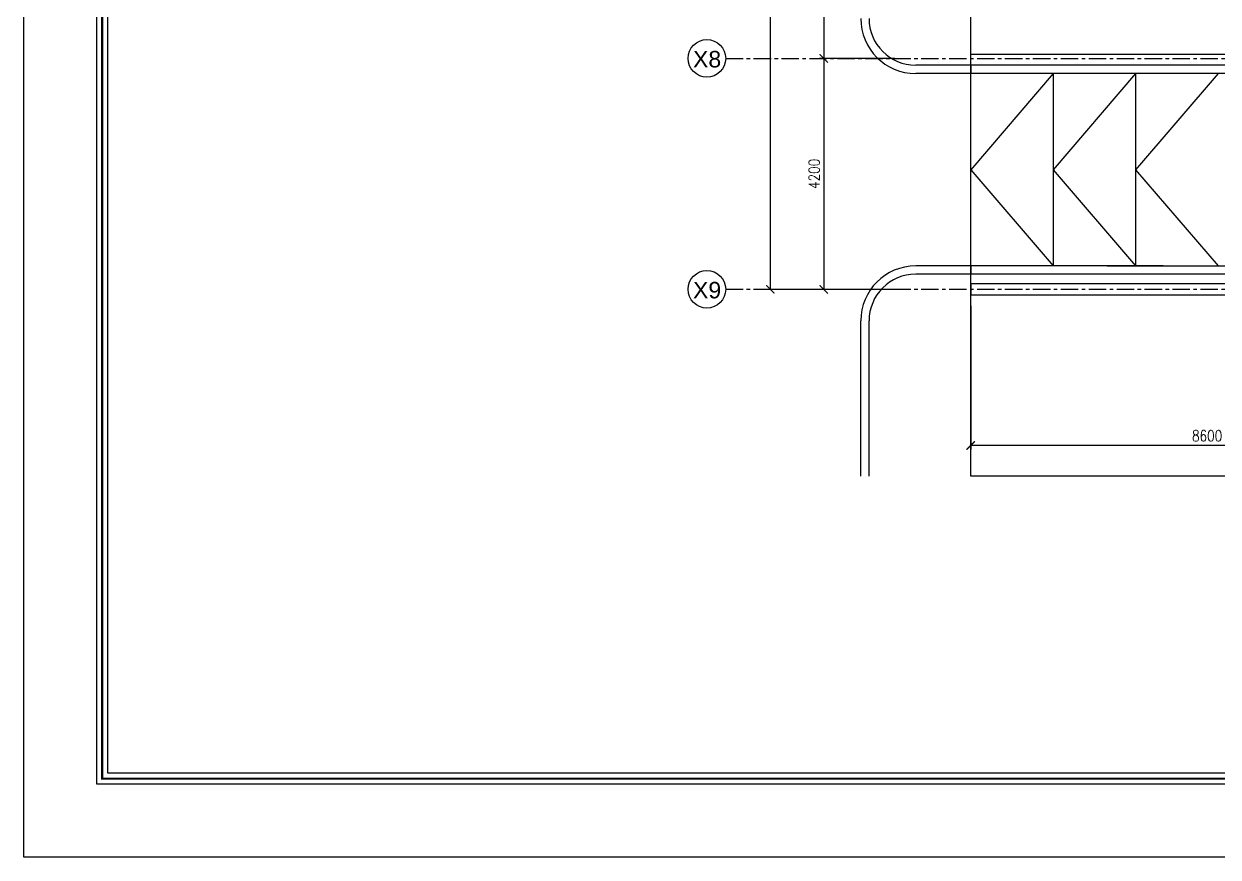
# Model space of a CAD drawing. Header units: millimetres. Extents: x -1288794 to 2153086, y -2701644 to -1428868.
# Drawn here: x 694325 to 716046, y -1519494 to -1504342 of the extents above; entities that cross this region are included whole.
import ezdxf
from ezdxf.enums import TextEntityAlignment as Align

# ---------------------------------------------------------------- set-up
doc = ezdxf.new("R2010")
doc.units = ezdxf.units.MM
doc.header["$LTSCALE"] = 100
doc.header["$PDMODE"] = 34
doc.linetypes.add('CENTER', pattern=[50.8, 31.75, -6.35, 6.35, -6.35])
for name, color, linetype in [('A-ANNO-DIMS', 1, 'Continuous'), ('A-ANNO-SYMB', 33, 'Continuous'), ('A-ANNO-TEXT', 8, 'Continuous'), ('A-AREA', 8, 'CENTER'), ('A-GRID', 253, 'CENTER'), ('HATCH', 251, 'Continuous'), ('L-WALK', 8, 'Continuous'), ('LOGO LINE', 7, 'Continuous'), ('LOGO1LINE', 7, 'Continuous')]:
    doc.layers.add(name, color=color, linetype=linetype)
doc.styles.add('ROMANS', font='romans.shx', dxfattribs={"width": 0.8})
doc.styles.add('SANSSERIF', font='sas_____.pfb')
doc.dimstyles.new('100 of DIM2', dxfattribs={"dimscale": 0, "dimtxt": 200, "dimasz": 150, "dimexe": 75, "dimexo": 200, "dimgap": 75, "dimtad": 1, "dimdec": 0, "dimrnd": 5, "dimzin": 0, "dimdsep": 46, "dimtxsty": 'ROMANS', "dimblk": 'ARCHTICK', "dimcen": 100, "dimclrd": 94, "dimclre": 94, "dimclrt": 2, "dimadec": 0, "dimazin": 0, "dimtfac": 1, "dimtdec": 0, "dimtofl": 0, "dimtmove": 2, "dimatfit": 3, "dimldrblk": 'OPEN90', "dimfxl": 75, "dimtolj": 1, "dimtzin": 0, "dimarcsym": 0})

# ---------------------------------------------------------------- blocks, each defined once
blk = doc.blocks.new('_ArchTick')
at = {"color": 0, "linetype": 'ByBlock', "const_width": 0.15}
blk.add_lwpolyline([(-0.5, -0.5), (0.5, 0.5)], dxfattribs=at)
blk = doc.blocks.new('*D147')
at = {"layer": 'A-ANNO-DIMS', "color": 94, "lineweight": -2, "ltscale": 3, "transparency": 16777216}
for p, q in [((710056, -1473969), (707826, -1473969)), ((707901, -1473969), (707901, -1509169)), ((710056, -1509169), (707826, -1509169))]:
    blk.add_line(p, q, dxfattribs=at)
at = {"layer": 'Defpoints', "color": 0, "ltscale": 3, "transparency": 16777216}
for p in [(710256, -1473969), (707901, -1509169), (710256, -1509169)]:
    blk.add_point(p, dxfattribs=at)
at = {"layer": 'A-ANNO-DIMS', "color": 94, "lineweight": -2, "ltscale": 3, "transparency": 16777216, "xscale": 150, "yscale": 150, "zscale": 150}
for p, rotation in [((707901, -1473969), 90), ((707901, -1509169), 270)]:
    blk.add_blockref('_ArchTick', p, dxfattribs=dict(at, rotation=rotation))
at = {"layer": 'A-ANNO-DIMS', "color": 2, "ltscale": 3, "transparency": 16777216, "insert": (707726, -1491569), "char_height": 200, "attachment_point": 5, "rotation": 90, "style": 'ROMANS'}
blk.add_mtext('\\A1;35200', dxfattribs=at)
blk = doc.blocks.new('_Open90')
at = {"color": 0, "linetype": 'ByBlock', "lineweight": -2}
for p, q in [((0, 0), (-1, 0)), ((-0.5, 0.5), (0, 0)), ((0, 0), (-0.5, -0.5))]:
    blk.add_line(p, q, dxfattribs=at)
blk = doc.blocks.new('*D154')
at = {"layer": 'A-ANNO-DIMS', "color": 94, "lineweight": -2, "ltscale": 3, "transparency": 16777216}
for p, q in [((710165, -1501359), (708799, -1501359)), ((708874, -1501359), (708874, -1504969)), ((710165, -1504969), (708799, -1504969))]:
    blk.add_line(p, q, dxfattribs=at)
at = {"layer": 'Defpoints', "color": 0, "ltscale": 3, "transparency": 16777216}
for p in [(710365, -1501359), (708874, -1504969), (710365, -1504969)]:
    blk.add_point(p, dxfattribs=at)
at = {"layer": 'A-ANNO-DIMS', "color": 94, "lineweight": -2, "ltscale": 3, "transparency": 16777216, "xscale": 150, "yscale": 150, "zscale": 150}
for p, rotation in [((708874, -1501359), 90), ((708874, -1504969), 270)]:
    blk.add_blockref('_ArchTick', p, dxfattribs=dict(at, rotation=rotation))
at = {"layer": 'A-ANNO-DIMS', "color": 2, "ltscale": 3, "transparency": 16777216, "insert": (708699, -1503164), "char_height": 200, "attachment_point": 5, "rotation": 90, "style": 'ROMANS'}
blk.add_mtext('\\A1;3610', dxfattribs=at)
blk = doc.blocks.new('*D155')
at = {"layer": 'A-ANNO-DIMS', "color": 94, "lineweight": -2, "ltscale": 3, "transparency": 16777216}
for p, q in [((710165, -1504969), (708799, -1504969)), ((708874, -1504969), (708874, -1509169)), ((710165, -1509169), (708799, -1509169))]:
    blk.add_line(p, q, dxfattribs=at)
at = {"layer": 'Defpoints', "color": 0, "ltscale": 3, "transparency": 16777216}
for p in [(710365, -1504969), (708874, -1509169), (710365, -1509169)]:
    blk.add_point(p, dxfattribs=at)
at = {"layer": 'A-ANNO-DIMS', "color": 94, "lineweight": -2, "ltscale": 3, "transparency": 16777216, "xscale": 150, "yscale": 150, "zscale": 150}
for p, rotation in [((708874, -1504969), 90), ((708874, -1509169), 270)]:
    blk.add_blockref('_ArchTick', p, dxfattribs=dict(at, rotation=rotation))
at = {"layer": 'A-ANNO-DIMS', "color": 2, "ltscale": 3, "transparency": 16777216, "insert": (708699, -1507069), "char_height": 200, "attachment_point": 5, "rotation": 90, "style": 'ROMANS'}
blk.add_mtext('\\A1;4200', dxfattribs=at)
blk = doc.blocks.new('*D167')
at = {"layer": 'A-ANNO-DIMS', "color": 94, "linetype": 'Continuous', "lineweight": -2, "ltscale": 3, "transparency": 16777216}
for p, q in [((711546, -1509469), (711546, -1512083)), ((720146, -1509469), (720146, -1512083)), ((720146, -1512008), (711546, -1512008))]:
    blk.add_line(p, q, dxfattribs=at)
at = {"layer": 'Defpoints', "color": 0, "linetype": 'Continuous', "ltscale": 3, "transparency": 16777216}
for p in [(711546, -1509269), (720146, -1509269), (711546, -1512008)]:
    blk.add_point(p, dxfattribs=at)
at = {"layer": 'A-ANNO-DIMS', "color": 94, "linetype": 'Continuous', "lineweight": -2, "ltscale": 3, "transparency": 16777216, "xscale": 150, "yscale": 150, "zscale": 150, "rotation": 180}
blk.add_blockref('_ArchTick', (711546, -1512008), dxfattribs=at)
at = {"layer": 'A-ANNO-DIMS', "color": 94, "linetype": 'Continuous', "lineweight": -2, "ltscale": 3, "transparency": 16777216, "xscale": 150, "yscale": 150, "zscale": 150}
blk.add_blockref('_ArchTick', (720146, -1512008), dxfattribs=at)
at = {"layer": 'A-ANNO-DIMS', "color": 2, "linetype": 'Continuous', "ltscale": 3, "transparency": 16777216, "insert": (715846, -1511833), "char_height": 200, "attachment_point": 5, "style": 'ROMANS'}
blk.add_mtext('\\A1;8600', dxfattribs=at)

msp = doc.modelspace()

# ---------------------------------------------------------------- linework, layer by layer
at = {"layer": 'A-ANNO-SYMB', "ltscale": 3}
for centre in [(706747.1, -1504968.6), (706747.1, -1509168.6)]:
    msp.add_circle(centre, 342.2, dxfattribs=at)
at = {"layer": 'A-AREA', "ltscale": 15}
for p, q in [((711546.4, -1512568.6), (711546.4, -1472568.6)), ((746646.4, -1512568.6), (711546.4, -1512568.6))]:
    msp.add_line(p, q, dxfattribs=at)
at = {"layer": 'A-AREA', "linetype": 'Continuous', "ltscale": 3}
for p, q in [((711546.4, -1505093.6), (711546.4, -1504893.6)), ((711546.4, -1504893.6), (718846.4, -1504893.6)), ((718846.4, -1505093.6), (711546.4, -1505093.6)), ((717546.4, -1509068.6), (711546.4, -1509068.6)), ((711546.4, -1509068.6), (711546.4, -1509268.6)), ((711546.4, -1509268.6), (720146.4, -1509268.6))]:
    msp.add_line(p, q, dxfattribs=at)
at = {"layer": 'A-GRID', "ltscale": 0.1}
for p, q in [((707089.2, -1504968.6), (750628.8, -1504968.6)), ((707089.2, -1509168.6), (750628.8, -1509168.6))]:
    msp.add_line(p, q, dxfattribs=at)
at = {"layer": 'HATCH', "ltscale": 3}
for p, q in [((713046.4, -1505243.6), (713046.4, -1508743.6)), ((714546.4, -1505243.6), (714546.4, -1508743.6))]:
    msp.add_line(p, q, dxfattribs=at)
for points in [[(713046.4, -1505243.6), (711546.4, -1506993.6), (713046.4, -1508743.6)], [(714546.4, -1505243.6), (713046.4, -1506993.6), (714546.4, -1508743.6)], [(716046.4, -1505243.6), (714546.4, -1506993.6), (716046.4, -1508743.6)]]:
    msp.add_lwpolyline(points, dxfattribs=at)
at = {"layer": 'L-WALK', "ltscale": 3}
for p, q in [((718846.4, -1505093.6), (710546.4, -1505093.6)), ((711546.4, -1505093.6), (711546.4, -1505243.6)), ((720146.4, -1505243.6), (710546.4, -1505243.6)), ((715046.4, -1508743.6), (710546.4, -1508743.6)), ((711546.4, -1508743.6), (711546.4, -1508893.6)), ((714026.7, -1508743.6), (720146.4, -1508743.6)), ((720146.4, -1508893.6), (710546.4, -1508893.6))]:
    msp.add_line(p, q, dxfattribs=at)
at = {"layer": 'L-WALK', "ltscale": 15}
for p, q in [((709546.4, -1512568.6), (709546.4, -1509743.6)), ((709696.4, -1512568.6), (709696.4, -1509743.6)), ((709546.4, -1512568.6), (709546.4, -1512544.7)), ((709696.4, -1512568.6), (709696.4, -1512544.7))]:
    msp.add_line(p, q, dxfattribs=at)
for centre, radius, start, end in [((710546.4, -1504243.6), 1000, 180, 270), ((710546.4, -1504243.6), 850, 180, 270), ((710546.4, -1509743.6), 1000, 90, 180), ((710546.4, -1509743.6), 850, 90, 180)]:
    msp.add_arc(centre, radius, start, end, dxfattribs=at)
at = {"layer": 'LOGO LINE'}
msp.add_lwpolyline([(773082.6, -1519493.9), (694324.6, -1519493.9), (694324.6, -1463806.4), (773082.6, -1463806.4)], close=True, dxfattribs=at)
at = {"layer": 'LOGO1LINE'}
for points in [[(771756.7, -1518168), (695650.5, -1518168), (695650.5, -1465132.3), (771756.7, -1465132.3)], [(761448, -1517969.1), (695849.3, -1517969.1), (695849.3, -1465331.1), (761448, -1465331.1)]]:
    msp.add_lwpolyline(points, close=True, dxfattribs=at)
at = {"layer": 'LOGO1LINE', "const_width": 39.8}
msp.add_lwpolyline([(771657.3, -1518068.5), (695749.9, -1518068.5), (695749.9, -1465231.7), (771657.3, -1465231.7)], close=True, dxfattribs=at)

# ---------------------------------------------------------------- texts
at = {"layer": 'A-ANNO-TEXT', "style": 'SANSSERIF'}
for s, p in [('X8', (706751.7, -1505133.2)), ('X9', (706751.7, -1509333.2))]:
    msp.add_text(s, height=300, dxfattribs=at).set_placement(p, align=Align.CENTER)

# ---------------------------------------------------------------- dimensions: what is measured, and where the dimension line sits
at = {"layer": 'A-ANNO-DIMS', "ltscale": 3}
for base, p1, p2, picture, middle in [((707901.2, -1509168.6), (710256.4, -1473968.6), (710256.4, -1509168.6), '*D147', (707726.2, -1491568.6)), ((708873.7, -1504968.6), (710365.3, -1501358.6), (710365.3, -1504968.6), '*D154', (708698.7, -1503163.6)), ((708873.7, -1509168.6), (710365.3, -1504968.6), (710365.3, -1509168.6), '*D155', (708698.7, -1507068.6))]:
    dim = msp.add_linear_dim(base=base, p1=p1, p2=p2, angle=90, dimstyle='100 of DIM2', override={"dimscale": 1}, dxfattribs=at)
    dim.commit()
    dim.dimension.update_dxf_attribs({"geometry": picture, "text_midpoint": middle})
at = {"layer": 'A-ANNO-DIMS', "linetype": 'Continuous', "ltscale": 3}
dim = msp.add_linear_dim(base=(711546.4, -1512007.6), p1=(720146.4, -1509268.6), p2=(711546.4, -1509268.6), dimstyle='100 of DIM2', override={"dimscale": 1}, dxfattribs=at)
dim.commit()
dim.dimension.update_dxf_attribs({"geometry": '*D167', "text_midpoint": (715846.4, -1511832.6)})

doc.saveas('drawing.dxf')
